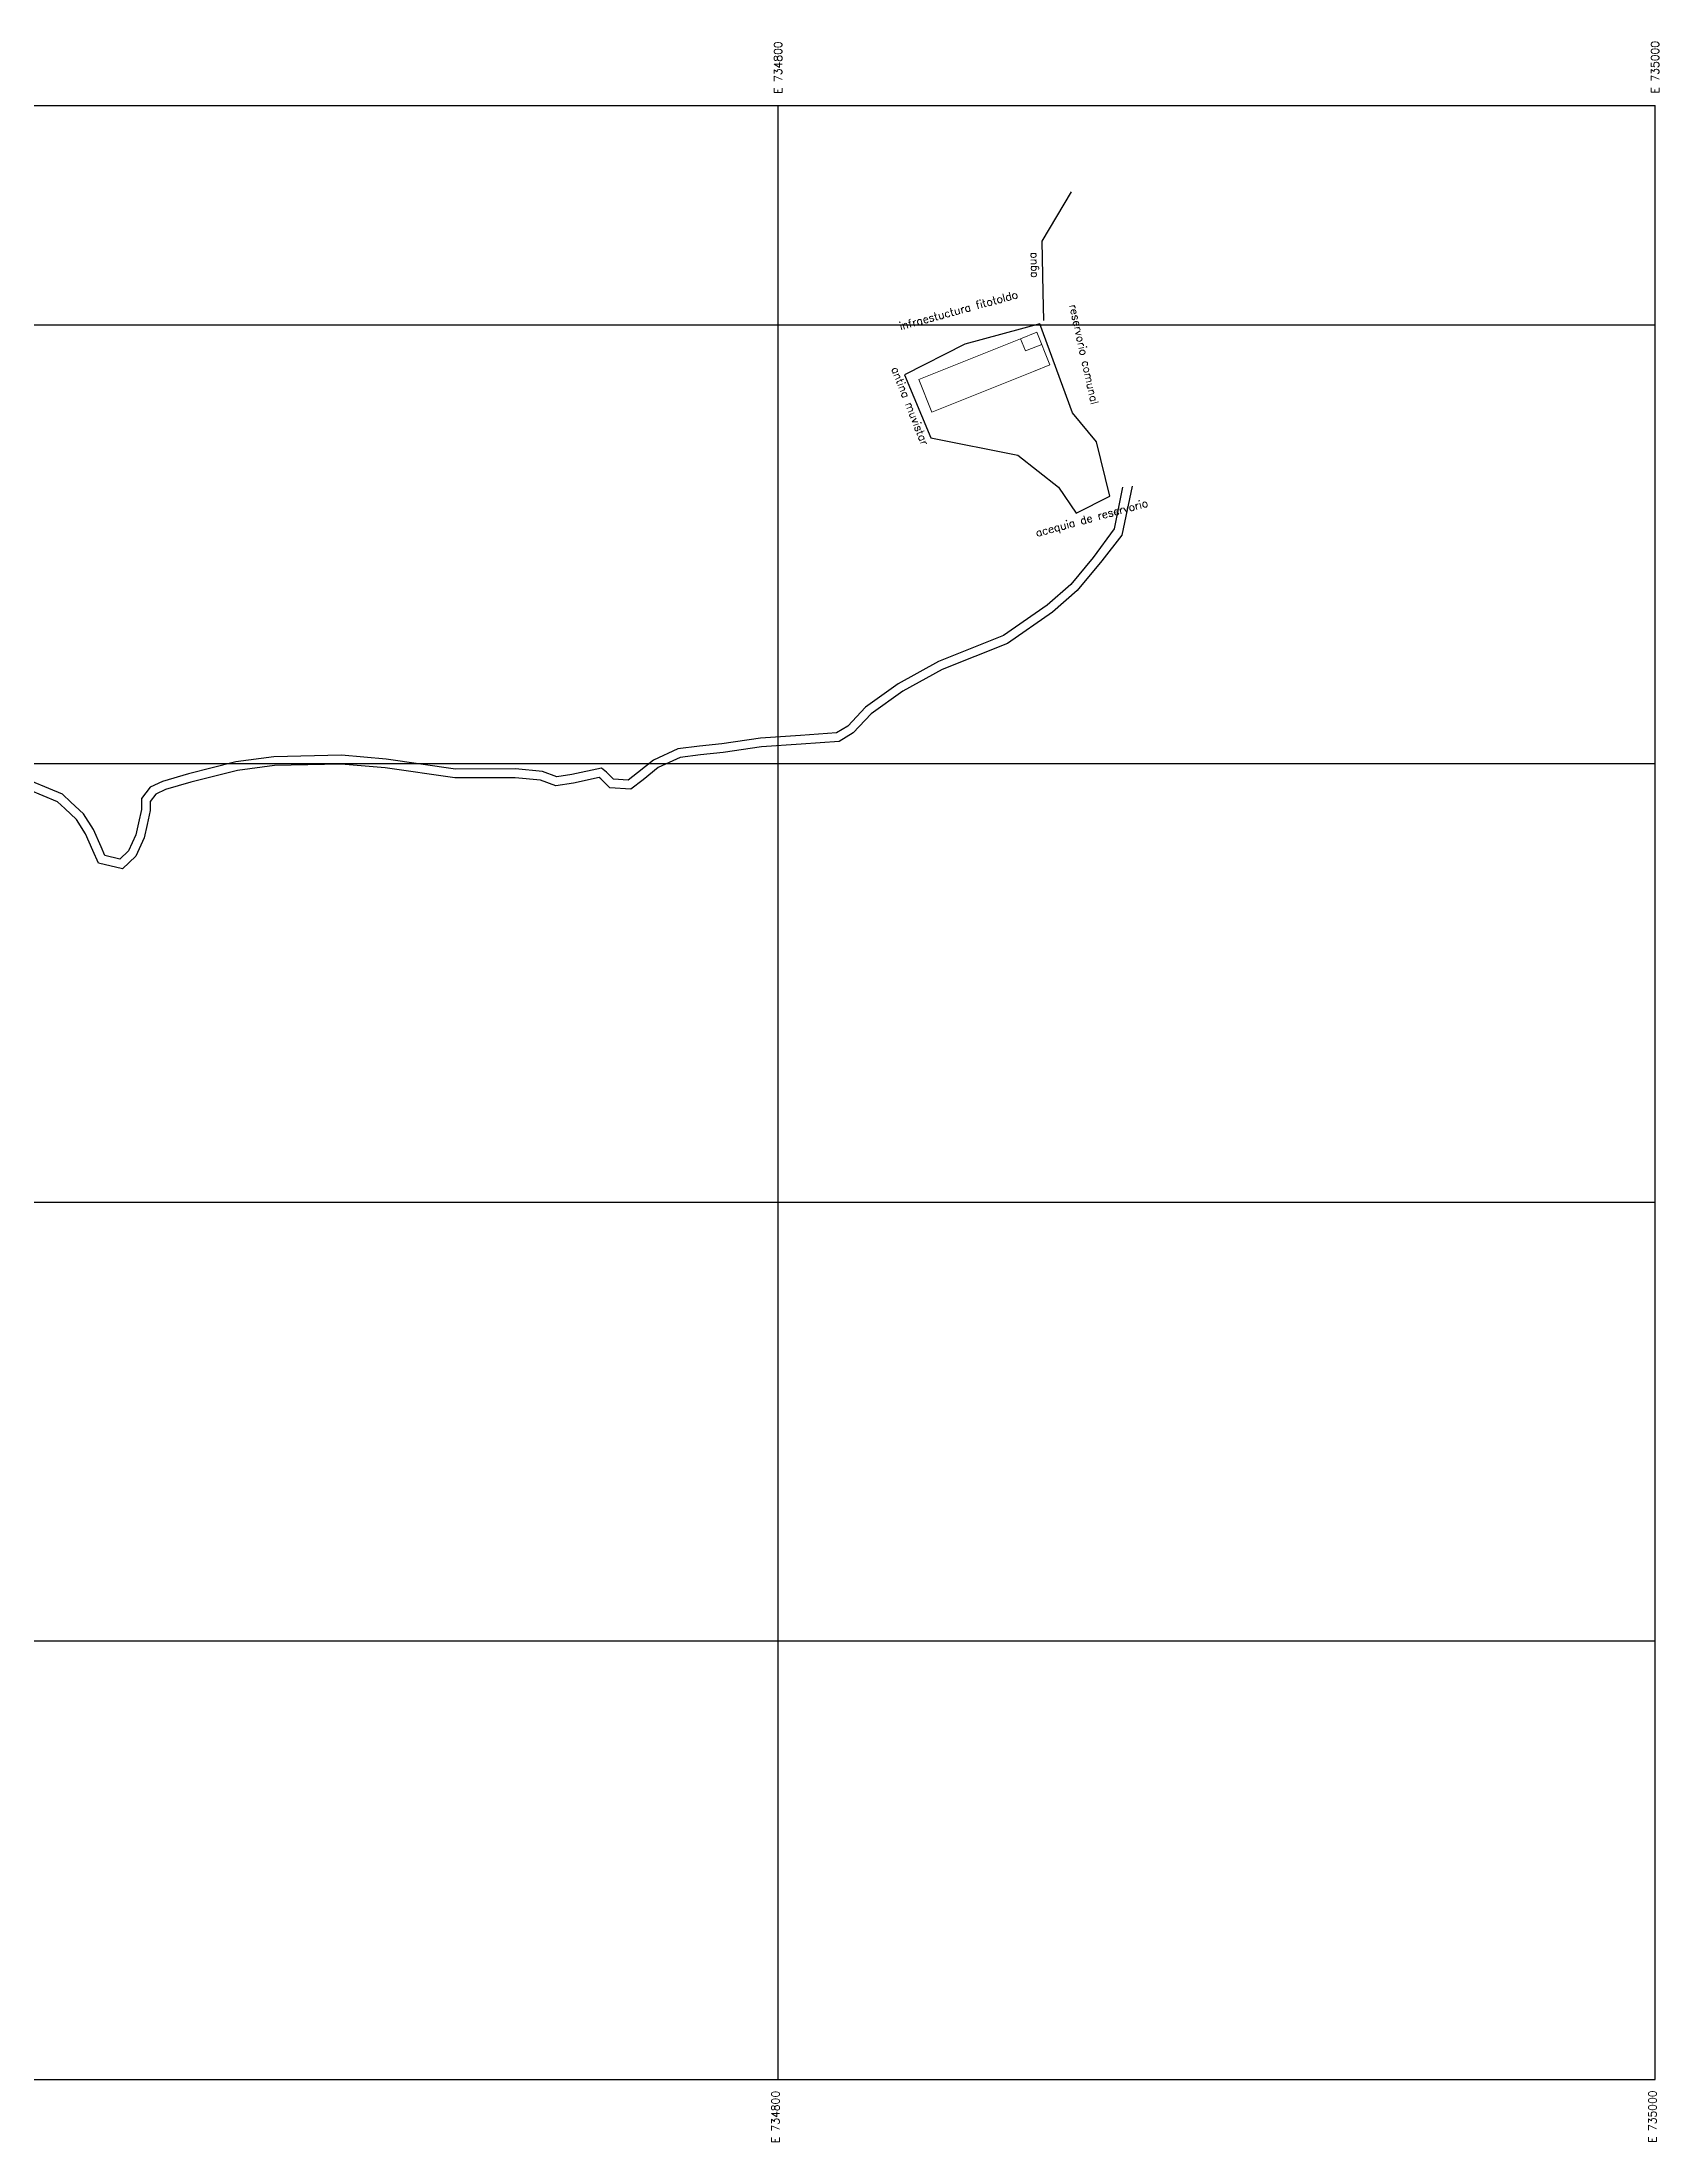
# Model space of a CAD drawing. Header units: metres. Extents: x 734020 to 737013, y 8473485 to 8474480.
# Drawn here: x 734632.1 to 735000.9, y 8473485.7 to 8473964.5 of the extents above; entities that cross this region are included whole.
import ezdxf

# ---------------------------------------------------------------- set-up
doc = ezdxf.new("R2010")
doc.units = ezdxf.units.M
for name, color, linetype in [('C-HYDR-CTCH-FPTH', 4, 'Continuous'), ('C-HYDR-CTCH-HDPT', 2, 'Continuous'), ('C-PROP-LOTS', 6, 'Continuous'), ('C-RAIL-CANT-VIEW-LEFT', 5, 'Continuous'), ('C-ROAD-ASSM-TEXT', 7, 'Continuous'), ('Dibujo & Figuras', 7, 'Continuous')]:
    doc.layers.add(name, color=color, linetype=linetype)
doc.styles.get("Standard").update_dxf_attribs({"font": 'simplex.shx'})

msp = doc.modelspace()

# ---------------------------------------------------------------- linework, layer by layer
at = {"layer": 'C-HYDR-CTCH-FPTH', "flags": 128}
msp.add_lwpolyline([(734866.84, 8473930.34), (734860.17, 8473919.1), (734860.4, 8473907.49), (734860.53, 8473901)], dxfattribs=at)
at = {"layer": 'C-HYDR-CTCH-HDPT'}
for p, q in [((734200, 8473950), (735000, 8473950)), ((734800, 8473500), (734800, 8473950)), ((735000, 8473500), (735000, 8473950)), ((734200, 8473900), (735000, 8473900)), ((734200, 8473800), (735000, 8473800)), ((734200, 8473700), (735000, 8473700)), ((734200, 8473700), (735000, 8473700)), ((734200, 8473600), (735000, 8473600)), ((734200, 8473500), (735000, 8473500))]:
    msp.add_line(p, q, dxfattribs=at)
at = {"layer": 'C-PROP-LOTS', "flags": 128}
for points in [[(734880.72, 8473863.25), (734878.43, 8473852.1), (734873.83, 8473846.22), (734868.24, 8473839.43), (734862.61, 8473834.52), (734852.34, 8473827.41), (734837.42, 8473821.46), (734828.44, 8473816.48), (734821.25, 8473811.36), (734817.16, 8473806.99), (734813.9, 8473805.03), (734805.26, 8473804.44), (734796.2, 8473803.82), (734787.46, 8473802.5), (734782.28, 8473801.98), (734777.7, 8473801.38), (734772.66, 8473799.09), (734769.21, 8473796.3), (734766.4, 8473794.19), (734761.6, 8473794.49), (734759.58, 8473796.56), (734759.23, 8473796.81), (734753.35, 8473795.54), (734749.35, 8473794.96), (734745.83, 8473796.24), (734740.07, 8473796.78), (734726.3, 8473796.74), (734710.39, 8473799), (734700.36, 8473799.9), (734685.16, 8473799.53), (734676.76, 8473798.46), (734666.06, 8473795.76), (734660.32, 8473794.06), (734658.12, 8473793.05), (734656.82, 8473791.34), (734656.82, 8473789.31), (734656.13, 8473786.09), (734655.47, 8473783.08), (734653.52, 8473778.9), (734650.52, 8473775.99), (734645.06, 8473777.3), (734643.77, 8473780.22), (734642.1, 8473784.01), (734640.03, 8473787.23), (734637.32, 8473789.78), (734635.69, 8473791.31), (734625.9, 8473795.38)], [(734878.52, 8473863.03), (734876.65, 8473853.53), (734871.87, 8473846.99), (734866.8, 8473840.83), (734861.38, 8473836.1), (734851.39, 8473829.19), (734836.56, 8473823.27), (734827.37, 8473818.18), (734819.92, 8473812.88), (734815.89, 8473808.56), (734813.29, 8473807), (734805.12, 8473806.43), (734795.98, 8473805.81), (734787.21, 8473804.48), (734782.05, 8473803.96), (734777.15, 8473803.33), (734771.6, 8473800.8), (734767.98, 8473797.88), (734765.79, 8473796.23), (734762.49, 8473796.44), (734760.9, 8473798.06), (734759.7, 8473798.96), (734752.99, 8473797.51), (734749.56, 8473797.01), (734746.27, 8473798.2), (734740.16, 8473798.78), (734726.44, 8473798.74), (734710.62, 8473800.98), (734700.43, 8473801.9), (734685.01, 8473801.52), (734676.38, 8473800.43), (734665.53, 8473797.69), (734659.61, 8473795.94), (734656.83, 8473794.66), (734654.82, 8473792.01), (734654.82, 8473789.53), (734654.17, 8473786.52), (734653.57, 8473783.72), (734651.87, 8473780.08), (734649.92, 8473778.19), (734646.49, 8473779.02), (734645.6, 8473781.02), (734643.87, 8473784.96), (734641.58, 8473788.52), (734638.69, 8473791.24), (734636.8, 8473793.01), (734626.56, 8473797.27)]]:
    msp.add_lwpolyline(points, dxfattribs=at)
at = {"layer": 'C-RAIL-CANT-VIEW-LEFT', "flags": 128}
msp.add_lwpolyline([(734859.68, 8473900.29), (734842.62, 8473895.61), (734828.84, 8473888.64), (734834.86, 8473874.28), (734854.67, 8473870.3), (734863.97, 8473863.04), (734867.95, 8473857.09), (734875.66, 8473860.99), (734872.61, 8473873.36), (734867.14, 8473879.94)], close=True, dxfattribs=at)
at = {"layer": 'Dibujo & Figuras', "lineweight": 0, "flags": 128}
msp.add_lwpolyline([(734855.29, 8473896.85), (734832.09, 8473887.53), (734835.07, 8473880.11), (734858.27, 8473889.42), (734861.99, 8473890.91), (734859.01, 8473898.34), (734855.29, 8473896.85), (734856.41, 8473894.06), (734860.12, 8473895.55)], dxfattribs=at)

# ---------------------------------------------------------------- texts
at = {"layer": 'C-ROAD-ASSM-TEXT', "char_height": 1.8, "attachment_point": 5}
for s, insert, rotation in [('\\A1;E 734800', (734800, 8473958.66), 90), ('\\A1;E 735000', (735000, 8473958.76), 90), ('\\A1;agua', (734858.28, 8473913.65), 90.9794), ('\\A1;infraestuctura fitotoldo', (734841.15, 8473903.37), 15.242), ('\\A1;reservorio comunal', (734869.79, 8473893.32, -3257), 282.4121), ('\\A1;antina muvistar', (734830.1, 8473881.54), 291.498), ('\\A1;acequia de reservorio', (734871.61, 8473855.75), 15.242), ('\\A1;E 734800', (734799.41, 8473491.42), 90), ('\\A1;E 735000', (734999.41, 8473491.52), 90)]:
    msp.add_mtext(s, dxfattribs=dict(at, insert=insert, rotation=rotation))

doc.saveas('drawing.dxf')
